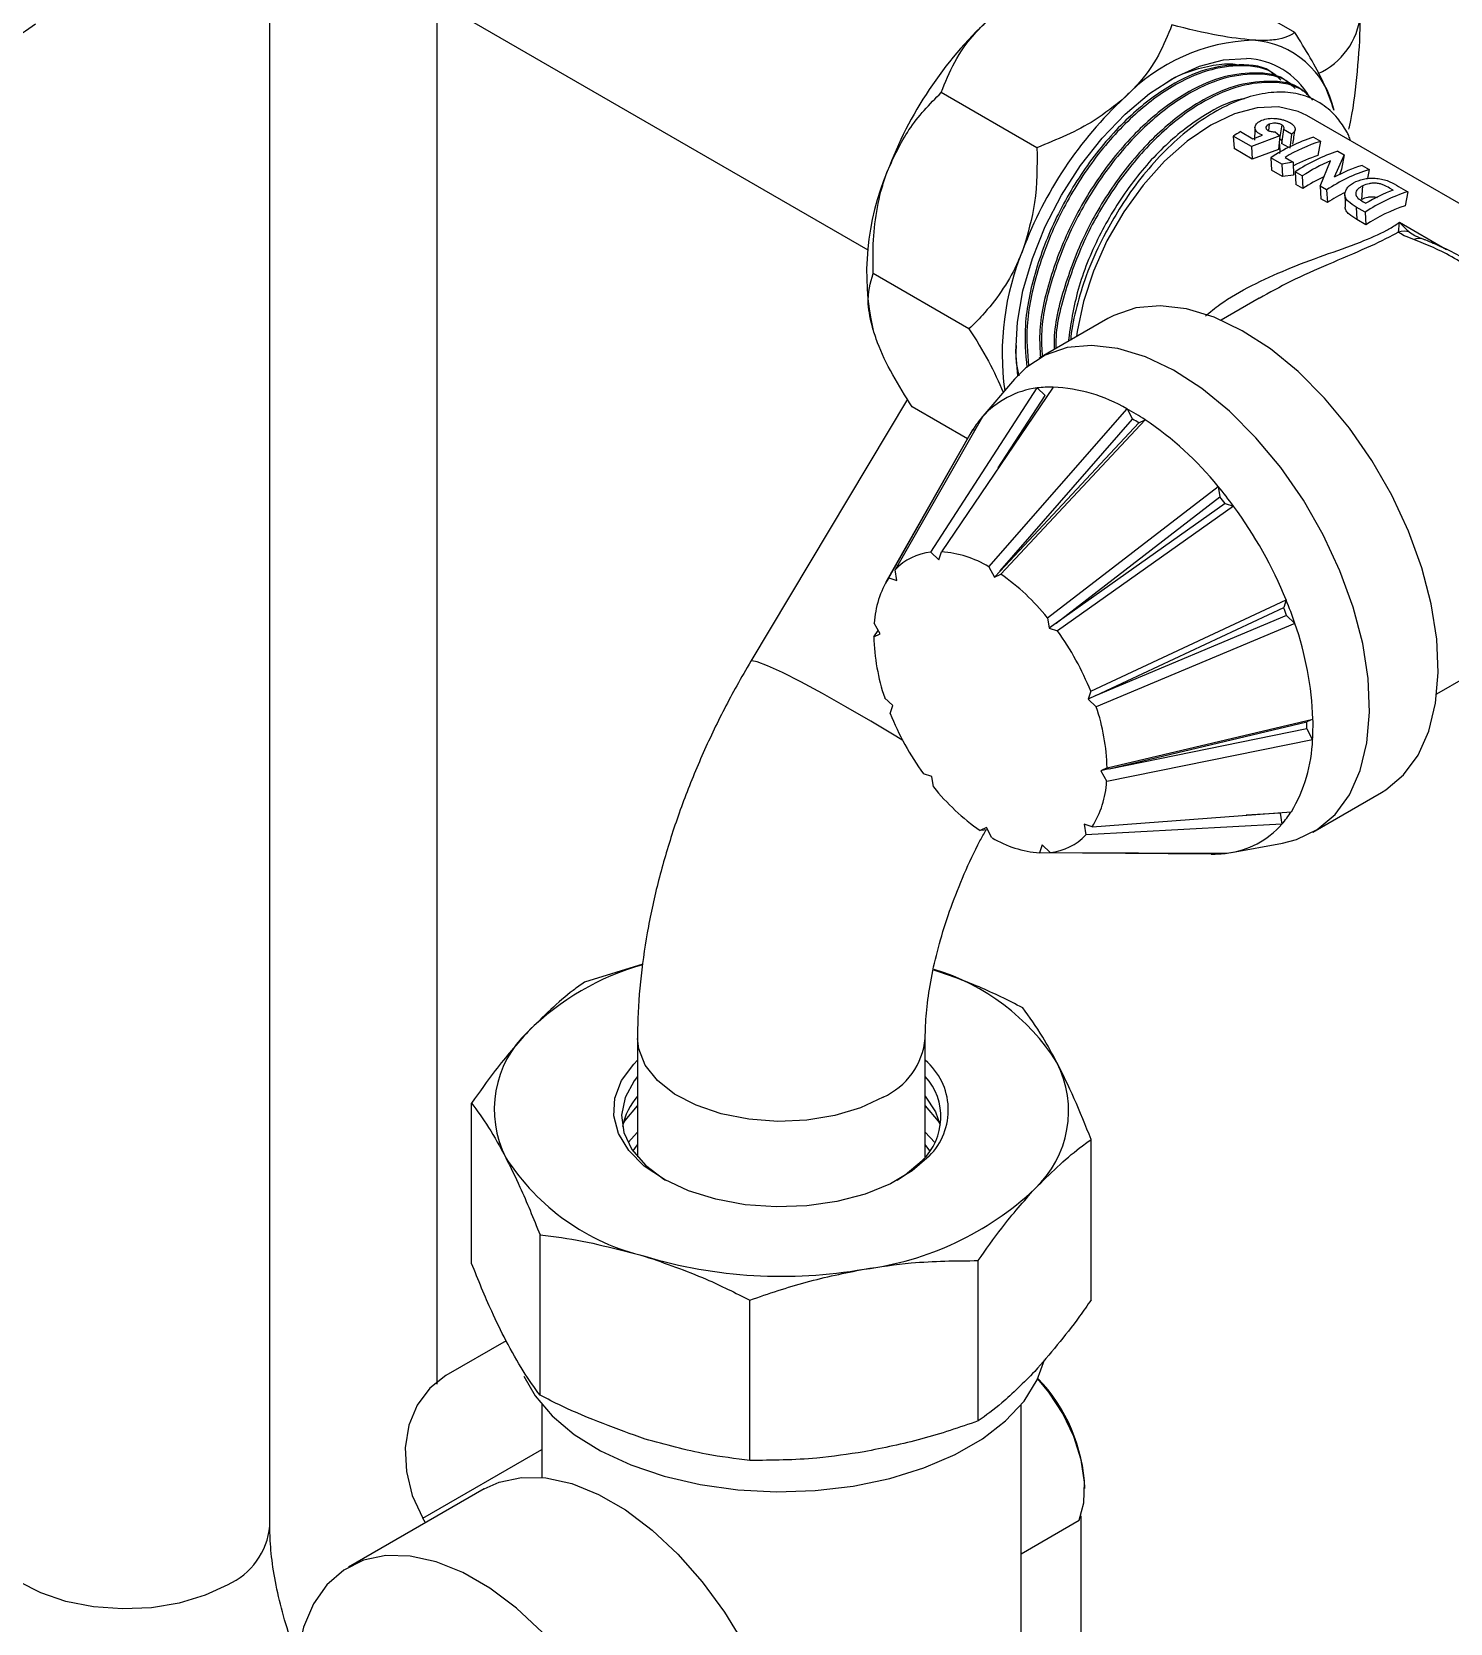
# Model space of a CAD drawing. Extents: x 150 to 4150, y 50 to 2920.
# Drawn here: x 3239.5 to 3461.4, y 1683.2 to 1932.2 of the extents above; entities that cross this region are included whole.
import ezdxf

# ---------------------------------------------------------------- set-up
doc = ezdxf.new("R2010")
doc.units = 0
doc.header["$LTSCALE"] = 10
doc.linetypes.add('SLD-KATı', pattern=[0])
doc.layers.get('0').update_dxf_attribs({"linetype": 'CONTINUOUS'})

msp = doc.modelspace()

# ---------------------------------------------------------------- linework, layer by layer
at = {"color": 7, "linetype": 'SLD-KATı'}
for p, q in [((3437.07, 1932.11), (3422.1, 1940.75)), ((3299.38, 1939.05), (3370.29, 1898.11)), ((3276.74, 1698.42), (3276.74, 1934.79)), ((3434.14, 1925.39), (3433.86, 1925.55)), ((3396.74, 1914.07), (3381.77, 1922.71)), ((3436.39, 1924.1), (3436.11, 1924.26)), ((3438.63, 1922.8), (3438.35, 1922.96)), ((3433.07, 1917.74), (3432.96, 1916.74)), ((3435.04, 1917.64), (3434.71, 1915.45)), ((3481.41, 1894.58), (3438.94, 1919.1)), ((3430.28, 1914.26), (3427.46, 1915.89)), ((3427.46, 1915.89), (3427.57, 1913.92)), ((3428.58, 1916.58), (3430.52, 1915.46)), ((3434.72, 1915.91), (3430.28, 1914.26)), ((3430.52, 1915.46), (3432.02, 1916.04)), ((3432.02, 1916.04), (3431.58, 1916.22)), ((3434.02, 1916.56), (3434.72, 1915.91)), ((3434.72, 1915.91), (3434.55, 1913.78)), ((3435.29, 1916.93), (3435.02, 1914.75)), ((3436.12, 1914.12), (3435.02, 1914.75)), ((3436.56, 1916.2), (3435.29, 1916.93)), ((3436.56, 1916.2), (3436.29, 1914.02)), ((3439.99, 1915.71), (3441.1, 1915.07)), ((3441.1, 1915.07), (3440.7, 1912.85)), ((3430.39, 1912.29), (3427.57, 1913.92)), ((3430.28, 1914.26), (3430.39, 1912.29)), ((3434.55, 1913.78), (3430.39, 1912.29)), ((3435.05, 1911.51), (3433.33, 1912.5)), ((3433.33, 1912.5), (3433.44, 1910.53)), ((3435.56, 1912.55), (3436.83, 1911.82)), ((3444.8, 1912.93), (3443.25, 1909.47)), ((3443.8, 1913.51), (3444.8, 1912.93)), ((3444.8, 1912.93), (3444.4, 1910.71)), ((3435.16, 1909.54), (3433.44, 1910.53)), ((3436.83, 1911.82), (3435.05, 1911.51)), ((3435.05, 1911.51), (3435.16, 1909.54)), ((3436.85, 1909.79), (3435.16, 1909.54)), ((3436.83, 1911.82), (3436.85, 1909.79)), ((3438.25, 1909.66), (3437.14, 1910.3)), ((3437.14, 1910.3), (3437.25, 1908.33)), ((3441.06, 1908.04), (3442.65, 1912.04)), ((3444.4, 1910.71), (3444.08, 1909.82)), ((3447.6, 1911.31), (3448.71, 1910.67)), ((3448.71, 1910.67), (3448.46, 1909.26)), ((3438.36, 1907.69), (3437.25, 1908.33)), ((3438.25, 1909.66), (3438.36, 1907.69)), ((3442.06, 1907.46), (3441.06, 1908.04)), ((3441.06, 1908.04), (3441.17, 1906.07)), ((3442.06, 1907.46), (3442.17, 1905.49)), ((3447.55, 1905.99), (3447.7, 1908.11)), ((3452.45, 1907.43), (3451.87, 1907.76)), ((3453.32, 1908.01), (3454.74, 1907.19)), ((3442.17, 1905.49), (3441.17, 1906.07)), ((3448.09, 1903.98), (3446.69, 1904.79)), ((3446.69, 1904.79), (3446.8, 1902.82)), ((3447.75, 1905.61), (3448.18, 1905.37)), ((3454.74, 1907.19), (3454.34, 1904.97)), ((3448.2, 1902.01), (3446.8, 1902.82)), ((3448.09, 1903.98), (3448.2, 1902.01)), ((3386.11, 1885.73), (3371.14, 1894.38)), ((3431.49, 1890.52), (3425.54, 1887.09)), ((3407.84, 1887.33), (3397.11, 1881.14)), ((3393.22, 1877.86), (3387.98, 1871.68)), ((3380.14, 1850.79), (3396.79, 1876.48)), ((3399.28, 1876.62), (3381.79, 1850.84)), ((3390.69, 1863.96), (3398.03, 1875.31)), ((3396.79, 1876.48), (3398.03, 1875.31)), ((3376.5, 1874.71), (3351.98, 1833.72)), ((3385.87, 1868.52), (3377.22, 1873.51)), ((3389.23, 1848.5), (3410.83, 1873.21)), ((3410.83, 1873.21), (3411.7, 1871.6)), ((3373.55, 1846.78), (3386.73, 1869.99)), ((3388.2, 1871.94), (3374.55, 1848.03)), ((3386.73, 1869.99), (3386.26, 1869.21)), ((3386.73, 1869.99), (3387.03, 1869.89)), ((3390.98, 1847.84), (3411.7, 1871.6)), ((3412.66, 1871.03), (3391, 1847.83)), ((3413.66, 1871.51), (3391.1, 1847.34)), ((3412.66, 1871.03), (3413.66, 1871.51)), ((3386.26, 1869.21), (3373.11, 1846.07)), ((3398.39, 1840.53), (3425.08, 1861.07)), ((3425.08, 1861.07), (3425.36, 1859.45)), ((3399.73, 1839.69), (3425.36, 1859.45)), ((3426.17, 1858.41), (3399.75, 1839.67)), ((3427.5, 1857.98), (3399.97, 1838.47)), ((3426.17, 1858.41), (3427.5, 1857.98)), ((3380.14, 1850.79), (3381.39, 1849.61)), ((3381.39, 1849.61), (3381.79, 1850.84)), ((3374.83, 1846.36), (3374.55, 1848.03)), ((3389.23, 1848.5), (3390.11, 1846.87)), ((3390.99, 1847.83), (3390.11, 1846.87)), ((3390.99, 1847.83), (3390.98, 1847.84)), ((3391, 1847.83), (3390.99, 1847.83)), ((3373.55, 1846.78), (3374.83, 1846.36)), ((3390.11, 1846.87), (3391.1, 1847.34)), ((3405.15, 1829.02), (3435.73, 1843.31)), ((3435.73, 1843.31), (3435.34, 1842.11)), ((3398.39, 1840.53), (3398.67, 1838.89)), ((3405.97, 1828.36), (3435.34, 1842.11)), ((3435.79, 1840.88), (3405.98, 1828.34)), ((3435.79, 1840.88), (3437.09, 1839.65)), ((3371.23, 1837.55), (3371.9, 1838.55)), ((3371.23, 1837.55), (3372.2, 1838.01)), ((3372.2, 1838.01), (3371.3, 1839.66)), ((3399.74, 1839.68), (3398.67, 1838.89)), ((3398.67, 1838.89), (3399.97, 1838.47)), ((3399.74, 1839.68), (3399.73, 1839.69)), ((3399.75, 1839.67), (3399.74, 1839.68)), ((3437.09, 1839.65), (3406.03, 1826.6)), ((3459.29, 1828.63), (3463.82, 1831.24)), ((3374.19, 1826.78), (3372.92, 1827.98)), ((3405.15, 1829.02), (3404.75, 1827.8)), ((3405.97, 1828.35), (3404.75, 1827.8)), ((3404.75, 1827.8), (3406.03, 1826.6)), ((3405.97, 1828.35), (3405.97, 1828.36)), ((3405.98, 1828.34), (3405.97, 1828.35)), ((3373.79, 1825.57), (3374.19, 1826.78)), ((3407.72, 1817.04), (3439.92, 1824.68)), ((3408.02, 1816.88), (3438.96, 1824.22)), ((3438.94, 1823.14), (3408.02, 1816.86)), ((3438.94, 1823.14), (3439.86, 1821.44)), ((3439.92, 1824.68), (3438.96, 1824.22)), ((3439.86, 1821.44), (3407.65, 1814.92)), ((3380.28, 1815.69), (3378.97, 1816.12)), ((3380.56, 1814.05), (3380.28, 1815.69)), ((3407.72, 1817.04), (3406.75, 1816.58)), ((3408.01, 1816.87), (3406.75, 1816.58)), ((3406.75, 1816.58), (3407.65, 1814.92)), ((3408.01, 1816.87), (3408.02, 1816.88)), ((3408.02, 1816.86), (3408.01, 1816.87)), ((3439.92, 1806.98), (3450.65, 1813.18)), ((3405.39, 1807.81), (3436.53, 1810.18)), ((3388.83, 1807.71), (3387.84, 1807.25)), ((3389.71, 1806.08), (3388.83, 1807.71)), ((3405.39, 1807.81), (3404.11, 1808.22)), ((3404.11, 1808.22), (3404.4, 1806.55)), ((3435.06, 1808.23), (3404.4, 1806.55)), ((3434.77, 1809.93), (3429.47, 1809.64)), ((3434.77, 1809.93), (3435.06, 1808.23)), ((3389.04, 1807.32), (3387.84, 1807.25)), ((3427.17, 1803.8), (3435.14, 1805.25)), ((3397.55, 1804.98), (3397.15, 1803.75)), ((3423.98, 1803.55), (3397.15, 1803.75)), ((3398.8, 1803.8), (3397.55, 1804.98)), ((3398.8, 1803.8), (3426.47, 1803.69)), ((3424.03, 1803.7), (3423.98, 1803.55)), ((3335.09, 1786.35), (3325.99, 1783.53)), ((3334.27, 1774.71), (3334.27, 1756.17)), ((3379.27, 1756.17), (3379.27, 1774.71)), ((3308.31, 1739.5), (3308.31, 1764.58)), ((3332.78, 1758.41), (3334.27, 1760.06)), ((3379.27, 1760.06), (3380.76, 1758.41)), ((3379.98, 1757.11), (3379.27, 1758.12)), ((3405.23, 1733.81), (3405.23, 1758.89)), ((3319.02, 1718.88), (3319.02, 1743.97)), ((3387.55, 1714.86), (3387.55, 1739.94)), ((3351.84, 1708.68), (3351.84, 1733.76)), ((3313.7, 1727.38), (3304.29, 1721.95)), ((3319.27, 1717.42), (3319.27, 1706.02)), ((3394.27, 1535.33), (3394.27, 1717.42)), ((3310.25, 1704.23), (3289.04, 1691.98)), ((3301.08, 1698.93), (3300.67, 1699.65)), ((3394.27, 1694.09), (3403.35, 1699.34)), ((3403.61, 1700.02), (3403.61, 1566.31))]:
    msp.add_line(p, q, dxfattribs=at)
at = {"color": 8, "linetype": 'SLD-KATı'}
for p, q in [((3302.85, 1937.04), (3302.85, 1720.62)), ((3453.44, 1902.4), (3460.81, 1898.14)), ((3455.03, 1900.84), (3455.86, 1900.32)), ((3300.67, 1699.65), (3319.27, 1710.39))]:
    msp.add_line(p, q, dxfattribs=at)
at = {"color": 7, "linetype": 'SLD-KATı', "flags": 128}
for points in [[(3393.75, 1878.45), (3393.45, 1882.13), (3393.7, 1886.78), (3394.56, 1891.69), (3396.03, 1896.72), (3398.05, 1901.75), (3400.59, 1906.66), (3403.58, 1911.3), (3406.93, 1915.56), (3410.56, 1919.34), (3414.37, 1922.53), (3418.28, 1925.05), (3422.17, 1926.84), (3425.95, 1927.84), (3429.51, 1928.04)], [(3438.94, 1919.1), (3437.58, 1919.75), (3434.55, 1920.45), (3431.2, 1920.32), (3427.63, 1919.37), (3423.94, 1917.61), (3420.26, 1915.11), (3416.69, 1911.95), (3413.34, 1908.21), (3410.31, 1904.01), (3407.69, 1899.48), (3405.57, 1894.76), (3404.01, 1889.99), (3403.05, 1885.31), (3402.95, 1884.51)], [(3428.85, 1885.44), (3424.44, 1887.54), (3420.14, 1888.85), (3416.04, 1889.33), (3412.21, 1888.99), (3408.75, 1887.81), (3407.84, 1887.33)], [(3450.65, 1813.18), (3451.32, 1813.59), (3454.1, 1815.95), (3456.35, 1819.04), (3458.02, 1822.79), (3459.09, 1827.14), (3459.51, 1831.97), (3459.29, 1837.19), (3458.43, 1842.7), (3456.95, 1848.36), (3454.88, 1854.06), (3452.26, 1859.69), (3449.15, 1865.11), (3445.61, 1870.21), (3441.73, 1874.89), (3437.58, 1879.05), (3433.26, 1882.59), (3428.85, 1885.44)], [(3418.11, 1879.25), (3413.71, 1881.35), (3409.41, 1882.65), (3405.3, 1883.14), (3401.48, 1882.79), (3398.02, 1881.62), (3394.99, 1879.64), (3393.22, 1877.86)], [(3435.14, 1805.25), (3437.33, 1805.81), (3440.59, 1807.39), (3443.37, 1809.75), (3445.62, 1812.84), (3447.29, 1816.6), (3448.35, 1820.94), (3448.78, 1825.77), (3448.56, 1831), (3447.7, 1836.5), (3446.22, 1842.16), (3444.14, 1847.87), (3441.53, 1853.49), (3438.42, 1858.91), (3434.88, 1864.02), (3431, 1868.7), (3426.85, 1872.85), (3422.53, 1876.39), (3418.11, 1879.25)], [(3379.88, 1756.3), (3377.2, 1753.97), (3373.82, 1751.96), (3369.86, 1750.35), (3365.46, 1749.18), (3360.76, 1748.51), (3355.93, 1748.34), (3351.12, 1748.68), (3346.51, 1749.54), (3342.24, 1750.86), (3338.47, 1752.62), (3335.32, 1754.74), (3332.91, 1757.17), (3331.3, 1759.81), (3330.57, 1762.57), (3330.72, 1765.36), (3331.76, 1768.1), (3333.66, 1770.67), (3334.27, 1771.29)], [(3334.27, 1768.75), (3333.73, 1768.07), (3332.31, 1765.45), (3331.77, 1762.72), (3332.14, 1759.99), (3333.39, 1757.34), (3335.5, 1754.88), (3338.37, 1752.69), (3338.66, 1752.51)], [(3379.27, 1765.69), (3380.88, 1763.22), (3381.59, 1761.11)], [(3332, 1761.36), (3332.32, 1761.86), (3334.27, 1764.14)], [(3379.27, 1764.14), (3381.27, 1761.77), (3381.54, 1761.36)], [(3334.27, 1758.12), (3334.07, 1757.87), (3333.55, 1757.11)], [(3374.88, 1752.51), (3376.14, 1753.34), (3378.78, 1755.62)], [(3316.47, 1721.88), (3318.23, 1718.78), (3320.9, 1715.64), (3324.34, 1712.75), (3328.47, 1710.19), (3333.21, 1708), (3338.44, 1706.23), (3344.07, 1704.91), (3349.97, 1704.09), (3356.01, 1703.77), (3362.07, 1703.96), (3368.01, 1704.66), (3373.72, 1705.85), (3379.06, 1707.51), (3383.93, 1709.6), (3388.22, 1712.08), (3391.84, 1714.89), (3394.72, 1717.97), (3396.78, 1721.27), (3397.92, 1724.4)], [(3304.29, 1721.95), (3301.76, 1719.98), (3299.79, 1717.35), (3298.49, 1714.19), (3297.91, 1710.66), (3298.1, 1706.94), (3299.03, 1703.2), (3300.67, 1699.65)], [(3403.35, 1699.34), (3404.09, 1702.06), (3404.19, 1705.27), (3403.65, 1708.79), (3402.49, 1712.44), (3400.77, 1716.03), (3398.59, 1719.38), (3396.87, 1721.45)], [(3310.25, 1704.23), (3312.62, 1705.3), (3316.11, 1706.03), (3319.92, 1705.95), (3323.96, 1705.06), (3328.14, 1703.37), (3332.37, 1700.93), (3336.55, 1697.79), (3340.58, 1694.02), (3344.39, 1689.71), (3347.89, 1684.94), (3350.99, 1679.83), (3353.62, 1674.49), (3355.73, 1669.04), (3357.28, 1663.61), (3358.22, 1658.31), (3358.54, 1653.26)], [(3337.32, 1641.01), (3337.01, 1646.06), (3336.07, 1651.36), (3334.52, 1656.8), (3332.41, 1662.25), (3329.77, 1667.58), (3326.67, 1672.69), (3323.18, 1677.46), (3319.37, 1681.78), (3315.33, 1685.55), (3311.15, 1688.69), (3306.92, 1691.13), (3302.74, 1692.81), (3298.7, 1693.71), (3294.9, 1693.79), (3291.4, 1693.05), (3288.3, 1691.52), (3285.67, 1689.23), (3283.55, 1686.22), (3282.01, 1682.57), (3281.07, 1678.35), (3280.75, 1673.67)]]:
    msp.add_lwpolyline(points, dxfattribs=at)
at = {"color": 8, "linetype": 'SLD-KATı', "flags": 128}
for points in [[(3375.75, 1821.32), (3374.65, 1822), (3370.75, 1824.34), (3366.87, 1826.6), (3363.17, 1828.67), (3359.81, 1830.48), (3356.92, 1831.95), (3354.61, 1833.01), (3352.99, 1833.64), (3352.12, 1833.79), (3351.98, 1833.72)], [(3372.68, 1765.53), (3369.15, 1763.87), (3365.11, 1762.65), (3360.74, 1761.93), (3356.2, 1761.73), (3351.68, 1762.06), (3347.37, 1762.91), (3343.45, 1764.24), (3340.07, 1766), (3337.38, 1768.12), (3335.48, 1770.51), (3334.45, 1773.07), (3334.27, 1774.71)], [(3270.15, 1689.24), (3266.62, 1687.58), (3262.58, 1686.36), (3258.21, 1685.64), (3253.67, 1685.44), (3249.15, 1685.77), (3244.84, 1686.62), (3240.92, 1687.95), (3237.54, 1689.71), (3234.85, 1691.83), (3232.95, 1694.22), (3231.92, 1696.78), (3231.74, 1698.42)]]:
    msp.add_lwpolyline(points, dxfattribs=at)
at = {"color": 8, "linetype": 'SLD-KATı'}
for centre, radius, start, end in [((3436.12, 1935.93), 11.26, 294.1971, 354.4827), ((3456.51, 1898.13), 1.75, 68.1438, 116.9889), ((3368.06, 1775.79), 11.26, 294.1997, 354.4537), ((3265.53, 1699.5), 11.26, 294.1971, 354.4827)]:
    msp.add_arc(centre, radius, start, end, dxfattribs=at)
at = {"color": 7, "linetype": 'SLD-KATı'}
for centre, radius, start, end in [((3431.66, 1888.6), 62.25, 133.0062, 159.5508), ((3431.57, 1901.62), 29.29, 91.9402, 136.2482), ((3429.55, 1916.93), 14, 12.1353, 85.7737), ((3428.92, 1916), 12.06, 30.1773, 87.1584), ((3452.87, 1876.35), 62.25, 133.0062, 159.5508), ((3445.16, 1888.7), 32.44, 120.7376, 123.0595), ((3448.22, 1890.11), 26.89, 107.8298, 123.623), ((3448.94, 1890.41), 25.87, 107.6424, 121.1475), ((3447.67, 1890.8), 23.12, 107.5355, 117.8957), ((3452.03, 1887.91), 26.89, 107.8298, 123.623), ((3410.56, 1894.5), 40.46, 156.9478, 192.4992), ((3454.23, 1885.31), 29.12, 113.426, 123.2787), ((3456.95, 1885.07), 26.89, 107.8298, 123.623), ((3455.05, 1887.65), 24.8, 107.472, 118.4066), ((3453.55, 1884.46), 27.76, 115.4598, 123.1816), ((3461.96, 1882.24), 26.92, 110.6691, 120.7837), ((3457.53, 1881.99), 28.07, 116.6261, 123.1616), ((3462.98, 1881.59), 26.89, 107.8298, 123.623), ((3461.94, 1881.34), 24.82, 107.8298, 123.623), ((3454.14, 1898.5), 2.51, 69.3277, 109.655), ((3433.66, 1881.81), 42.36, 157.3868, 187.8119), ((3398.48, 1862.88), 13.7, 97.0834, 138.6062), ((3398.97, 1860.01), 16.61, 88.9249, 97.519), ((3398.06, 1851.19), 25.46, 59.8996, 87.2627), ((3392.16, 1839.02), 38.95, 56.5002, 61.3668), ((3399.95, 1861.55), 15.68, 138.5113, 147.4396), ((3392.86, 1839.14), 37.54, 58.1658, 59.8626), ((3383.68, 1827.23), 53.48, 39.2634, 55.893), ((3374.81, 1819.24), 65.4, 36.3208, 39.7655), ((3376.09, 1819.97), 63.13, 37.5004, 38.7001), ((3372.16, 1817.31), 68.68, 22.2473, 36.3116), ((3381.01, 1841.97), 8.86, 95.6256, 136.8433), ((3380.59, 1834.01), 16.87, 59.1869, 85.8969), ((3386.12, 1838.88), 14.84, 147.8711, 176.9866), ((3371.06, 1818.59), 35.04, 38.7657, 55.1256), ((3376.53, 1819.15), 63.93, 18.6999, 22.1972), ((3377.66, 1819.84), 61.82, 19.8982, 21.1148), ((3403.61, 1838.35), 32.39, 181.4124, 198.6561), ((3364.05, 1812.62), 44.25, 21.7446, 35.738), ((3388.82, 1822.78), 51.13, 2.1248, 19.2622), ((3414.89, 1841.96), 44.25, 201.7446, 215.738), ((3375.33, 1816.24), 32.39, 1.4124, 18.6561), ((3403.61, 1824.3), 35.35, 358.1085, 359.8746), ((3403.43, 1823.76), 36.5, 356.3663, 1.4486), ((3416.22, 1822.3), 23.66, 329.1687, 357.9155), ((3407.88, 1835.99), 35.04, 218.7657, 235.1256), ((3392.82, 1815.7), 14.84, 327.8711, 356.9866), ((3423.31, 1818.62), 15.68, 318.5113, 327.4396), ((3424.78, 1817.29), 13.7, 277.0834, 318.6062), ((3398.36, 1820.58), 16.87, 239.1869, 265.8969), ((3397.94, 1812.61), 8.86, 275.6256, 316.8433), ((3424.3, 1820.16), 16.61, 268.9249, 277.519), ((3346.52, 1745.98), 41.86, 105.9278, 134.5622), ((3370.68, 1752.37), 34.6, 32.4738, 73.2516), ((3328.55, 1763.6), 16.7, 133.0408, 206.9734), ((3372.7, 1763.51), 10.18, 314.8698, 49.7963), ((3384.99, 1763.37), 16.7, 313.0408, 26.9734), ((3372.29, 1762.44), 9.42, 313.5958, 42.1337), ((3342.21, 1758.79), 10.52, 139.0174, 168.2574), ((3343.72, 1775.39), 35.75, 212.803, 256.598), ((3363.64, 1786.09), 47.88, 277.2611, 313.1507), ((3356.83, 1812.37), 74.88, 253.39, 279.8889), ((3377.87, 1703.24), 26.38, 2.2555, 43.8399)]:
    msp.add_arc(centre, radius, start, end, dxfattribs=at)
for points, knots in [([(3445.55, 1916.97), (3445.58, 1917.1), (3446.2, 1919.81), (3446.84, 1925.09), (3447.3, 1930.91), (3447.32, 1934.13), (3447.33, 1934.85)], [0, 0, 0, 0, 0.020506, 0.446795, 0.877224, 1, 1, 1, 1]), ([(3228.35, 1925.36), (3229.56, 1926.19), (3233.4, 1928.85), (3237.36, 1931.56), (3240.07, 1933.43)], [0, 0, 0, 0, 0.314569, 1, 1, 1, 1]), ([(3381.77, 1922.71), (3382.4, 1924.3), (3383.69, 1927.53), (3386.38, 1931.38), (3388.52, 1933.45), (3389.2, 1934.12)], [0, 0, 0, 0, 0.396747, 0.806752, 1, 1, 1, 1]), ([(3417.85, 1933.28), (3417.21, 1931.69), (3415.93, 1928.46), (3413.24, 1924.61), (3411.1, 1922.54), (3410.41, 1921.87)], [0, 0, 0, 0, 0.396747, 0.806752, 1, 1, 1, 1]), ([(3430.58, 1930.89), (3428.83, 1931.08), (3425.13, 1931.47), (3420.36, 1932.65), (3417.85, 1933.28)], [0, 0, 0, 0, 0.472492, 1, 1, 1, 1]), ([(3437.07, 1932.11), (3436.83, 1931.93), (3436.2, 1931.5), (3434.68, 1931.01), (3432.68, 1930.8), (3431.11, 1930.87), (3430.58, 1930.89)], [0, 0, 0, 0, 0.205614, 0.517012, 0.836167, 1, 1, 1, 1]), ([(3443.24, 1919.87), (3442.73, 1921.33), (3441.4, 1925.14), (3438.73, 1929.45), (3437.07, 1932.11)], [0, 0, 0, 0, 0.381419, 1, 1, 1, 1]), ([(3416.67, 1924.07), (3416.88, 1924.21), (3418.36, 1925.19), (3421.14, 1926.28), (3424.76, 1927.12), (3427.18, 1927.31), (3428.21, 1927.02), (3428.24, 1927.01)], [0, 0, 0, 0, 0.05267, 0.362601, 0.681652, 0.98945, 1, 1, 1, 1]), ([(3433.84, 1925.52), (3433.79, 1925.56), (3432.43, 1926.87), (3428.7, 1927.24), (3423.22, 1926.58), (3417.25, 1923.84), (3410.94, 1919.03), (3404.85, 1912.05), (3399.81, 1903.78), (3396.33, 1894.95), (3394.58, 1886.52), (3394.97, 1881.83), (3395.15, 1879.69)], [0, 0, 0, 0, 0.003883, 0.120241, 0.219204, 0.316372, 0.432589, 0.550555, 0.665912, 0.783139, 0.900684, 1, 1, 1, 1]), ([(3434.89, 1924.62), (3434.6, 1924.92), (3433.02, 1926.55), (3429.01, 1927.12), (3423.5, 1926.41), (3417.53, 1923.69), (3411.22, 1918.86), (3405.13, 1911.89), (3400.09, 1903.62), (3396.62, 1894.79), (3394.88, 1886.52), (3395.25, 1881.97), (3395.42, 1879.97)], [0, 0, 0, 0, 0.026072, 0.140598, 0.238004, 0.333643, 0.448031, 0.56414, 0.677682, 0.793064, 0.908759, 1, 1, 1, 1]), ([(3436.08, 1924.22), (3436.04, 1924.26), (3434.67, 1925.57), (3430.94, 1925.95), (3425.47, 1925.28), (3419.49, 1922.55), (3413.18, 1917.73), (3407.1, 1910.76), (3402.05, 1902.48), (3398.61, 1893.67), (3396.95, 1886.26), (3397.22, 1882.47), (3397.3, 1881.25)], [0, 0, 0, 0, 0.004057, 0.125636, 0.22904, 0.330568, 0.452, 0.575259, 0.695792, 0.818279, 0.941098, 1, 1, 1, 1]), ([(3437.13, 1923.33), (3436.84, 1923.63), (3435.26, 1925.25), (3431.25, 1925.83), (3425.74, 1925.11), (3419.78, 1922.39), (3413.46, 1917.57), (3407.38, 1910.6), (3402.32, 1902.32), (3398.9, 1893.51), (3397.25, 1886.21), (3397.5, 1882.53), (3397.57, 1881.4)], [0, 0, 0, 0, 0.027171, 0.146527, 0.24804, 0.347712, 0.466923, 0.587929, 0.706258, 0.826506, 0.947079, 1, 1, 1, 1]), ([(3373.33, 1910.35), (3374.37, 1912.61), (3376.56, 1917.4), (3379.97, 1920.88), (3381.77, 1922.71)], [0, 0, 0, 0, 0.472492, 1, 1, 1, 1]), ([(3438.33, 1922.93), (3438.28, 1922.97), (3436.92, 1924.28), (3433.19, 1924.65), (3427.71, 1923.99), (3421.74, 1921.25), (3415.43, 1916.43), (3409.35, 1909.46), (3404.28, 1901.18), (3400.91, 1892.4), (3399.3, 1885.88), (3399.44, 1882.89), (3399.46, 1882.49)], [0, 0, 0, 0, 0.004226, 0.130866, 0.238574, 0.344328, 0.470815, 0.599205, 0.724755, 0.852341, 0.980273, 1, 1, 1, 1]), ([(3439.9, 1921.53), (3439.45, 1922.02), (3437.72, 1923.85), (3433.51, 1924.55), (3427.98, 1923.81), (3422.02, 1921.1), (3415.71, 1916.27), (3409.63, 1909.3), (3404.56, 1901.02), (3401.2, 1892.24), (3399.59, 1885.83), (3399.72, 1882.94), (3399.73, 1882.65)], [0, 0, 0, 0, 0.043943, 0.16617, 0.270125, 0.372195, 0.494274, 0.618191, 0.739367, 0.862508, 0.985982, 1, 1, 1, 1]), ([(3445.23, 1916.55), (3444.76, 1917.3), (3443.68, 1919.01), (3441.41, 1920.99), (3438.52, 1922.37), (3435.17, 1922.9), (3431.58, 1922.55), (3427.76, 1921.36), (3423.91, 1919.39), (3420.04, 1916.65), (3416.36, 1913.28), (3412.92, 1909.33), (3410.02, 1905.27), (3408.43, 1902.44), (3407.73, 1901.19)], [0, 0, 0, 0, 0.066811, 0.153467, 0.242641, 0.328936, 0.417812, 0.502855, 0.590364, 0.675406, 0.763028, 0.846269, 0.931924, 1, 1, 1, 1]), ([(3410.41, 1921.87), (3408.9, 1920.64), (3404.93, 1917.42), (3399.87, 1915.35), (3396.74, 1914.07)], [0, 0, 0, 0, 0.381419, 1, 1, 1, 1]), ([(3429.23, 1921.7), (3428.92, 1921.66), (3426.99, 1921.41), (3422.72, 1919.18), (3416.77, 1914.74), (3410.99, 1908.08), (3406.25, 1900.27), (3402.83, 1891.84), (3402.03, 1886.44), (3401.63, 1883.74)], [0, 0, 0, 0, 0.026705, 0.165721, 0.331989, 0.50076, 0.665797, 0.833511, 1, 1, 1, 1]), ([(3430.85, 1917.28), (3430.84, 1916.94), (3430.8, 1916.25), (3430.76, 1915.57), (3430.75, 1915.23)], [0, 0, 0, 0, 0.500005, 1, 1, 1, 1]), ([(3431.58, 1916.22), (3431.45, 1916.3), (3431.21, 1916.46), (3430.96, 1916.75), (3430.84, 1917.05), (3430.85, 1917.47), (3431.14, 1917.97), (3431.66, 1918.23), (3431.92, 1918.36)], [0, 0, 0, 0, 0.1199771, 0.2407146, 0.3609041, 0.4878202, 0.7413856, 1, 1, 1, 1]), ([(3431.92, 1918.36), (3432.24, 1918.47), (3432.87, 1918.68), (3433.91, 1918.68), (3434.72, 1918.56), (3435.3, 1918.42), (3435.75, 1918.26), (3436.06, 1918.12), (3436.2, 1918.04), (3436.28, 1918)], [0, 0, 0, 0, 0.25852, 0.511765, 0.639285, 0.758758, 0.87969, 0.939877, 1, 1, 1, 1]), ([(3433.07, 1917.74), (3432.95, 1917.68), (3432.71, 1917.56), (3432.56, 1917.34), (3432.55, 1917.16), (3432.59, 1917.02), (3432.69, 1916.89), (3432.81, 1916.82), (3432.86, 1916.78)], [0, 0, 0, 0, 0.258336, 0.512084, 0.639302, 0.759586, 0.881508, 1, 1, 1, 1]), ([(3435.04, 1917.64), (3434.97, 1917.68), (3434.84, 1917.75), (3434.59, 1917.83), (3434.32, 1917.88), (3433.95, 1917.91), (3433.49, 1917.89), (3433.21, 1917.79), (3433.07, 1917.74)], [0, 0, 0, 0, 0.119919, 0.240721, 0.363332, 0.488004, 0.741579, 1, 1, 1, 1]), ([(3435.29, 1916.93), (3435.33, 1916.99), (3435.41, 1917.1), (3435.4, 1917.29), (3435.3, 1917.45), (3435.16, 1917.56), (3435.08, 1917.62), (3435.04, 1917.64)], [0, 0, 0, 0, 0.257525, 0.509636, 0.756115, 0.878212, 1, 1, 1, 1]), ([(3436.28, 1918), (3436.5, 1917.85), (3436.94, 1917.56), (3437.2, 1917.07), (3437.09, 1916.59), (3436.74, 1916.33), (3436.56, 1916.2)], [0, 0, 0, 0, 0.241914, 0.487817, 0.74074, 1, 1, 1, 1]), ([(3432.86, 1916.78), (3432.94, 1916.74), (3433.1, 1916.67), (3433.5, 1916.58), (3433.81, 1916.57), (3434.02, 1916.56)], [0, 0, 0, 0, 0.245057, 0.493459, 1, 1, 1, 1]), ([(3434.63, 1914.74), (3434.67, 1914.47), (3434.74, 1913.97), (3434.72, 1913.42), (3434.71, 1913.17)], [0, 0, 0, 0, 0.54819, 1, 1, 1, 1]), ([(3435.02, 1914.75), (3435.03, 1914.78), (3435.07, 1914.84), (3435.11, 1914.95), (3435.09, 1915.1), (3434.96, 1915.29), (3434.8, 1915.4), (3434.71, 1915.45)], [0, 0, 0, 0, 0.1253, 0.25052, 0.50037, 0.750168, 1, 1, 1, 1]), ([(3436.77, 1914.63), (3436.83, 1915.01), (3436.95, 1915.76), (3437.07, 1916.51), (3437.14, 1916.88)], [0, 0, 0, 0, 0.499992, 1, 1, 1, 1]), ([(3445.77, 1915.16), (3445.7, 1915.41), (3445.56, 1915.92), (3445.34, 1916.34), (3445.23, 1916.55)], [0, 0, 0, 0, 0.508817, 1, 1, 1, 1]), ([(3396.74, 1914.07), (3396.77, 1911.18), (3396.82, 1905.71), (3395.28, 1900.54), (3394.55, 1898.1)], [0, 0, 0, 0, 0.5275076, 1, 1, 1, 1]), ([(3371.14, 1894.38), (3371.12, 1895.49), (3371.05, 1898.3), (3371.39, 1902.85), (3372.21, 1907.09), (3373.05, 1909.52), (3373.33, 1910.35)], [0, 0, 0, 0, 0.205614, 0.517012, 0.836167, 1, 1, 1, 1]), ([(3446.69, 1904.79), (3446.24, 1905.06), (3445.58, 1905.47), (3444.99, 1906.16), (3444.87, 1906.76), (3445.02, 1907.35), (3445.47, 1908.1), (3446.15, 1908.5), (3446.61, 1908.76)], [0, 0, 0, 0, 0.2409825, 0.362314, 0.4858973, 0.610931, 0.7409094, 1, 1, 1, 1]), ([(3447.7, 1908.11), (3447.41, 1907.95), (3446.98, 1907.7), (3446.66, 1907.26), (3446.62, 1907.02), (3446.6, 1906.9)], [0, 0, 0, 0, 0.504574, 0.754373, 1, 1, 1, 1]), ([(3446.61, 1908.76), (3447.13, 1908.96), (3447.91, 1909.25), (3449.17, 1909.33), (3450.14, 1909.27), (3451.1, 1909.08), (3452.21, 1908.65), (3452.88, 1908.27), (3453.32, 1908.01)], [0, 0, 0, 0, 0.25973, 0.389636, 0.514057, 0.637564, 0.758623, 1, 1, 1, 1]), ([(3451.87, 1907.76), (3451.59, 1907.92), (3451.17, 1908.16), (3450.47, 1908.41), (3449.87, 1908.51), (3449.27, 1908.52), (3448.49, 1908.43), (3448.01, 1908.24), (3447.7, 1908.11)], [0, 0, 0, 0, 0.240963, 0.362082, 0.485401, 0.611787, 0.740361, 1, 1, 1, 1]), ([(3444.91, 1906.69), (3444.92, 1906.38), (3444.94, 1905.74), (3444.96, 1905.1), (3444.96, 1904.78)], [0, 0, 0, 0, 0.500132, 1, 1, 1, 1]), ([(3446.8, 1902.82), (3446.35, 1903.09), (3445.68, 1903.49), (3445.1, 1904.17), (3444.93, 1904.56), (3444.97, 1904.76), (3444.97, 1904.77)], [0, 0, 0, 0, 0.49458, 0.741643, 0.988465, 1, 1, 1, 1]), ([(3446.6, 1906.9), (3446.62, 1906.77), (3446.66, 1906.53), (3447.04, 1906.07), (3447.47, 1905.8), (3447.75, 1905.61)], [0, 0, 0, 0, 0.253974, 0.504141, 1, 1, 1, 1]), ([(3450, 1906.25), (3449.87, 1906.27), (3449.55, 1906.34), (3449.02, 1906.35), (3448.28, 1906.29), (3447.84, 1906.11), (3447.55, 1905.99)], [0, 0, 0, 0, 0.148147, 0.361258, 0.574541, 1, 1, 1, 1]), ([(3453.3, 1900.86), (3453.32, 1901.05), (3453.37, 1901.46), (3453.42, 1902.06), (3453.44, 1902.39), (3453.44, 1902.4)], [0, 0, 0, 0, 0.473807, 0.99354, 1, 1, 1, 1]), ([(3453.44, 1902.4), (3453.44, 1902.39), (3453.59, 1902.23), (3453.87, 1901.93), (3454.41, 1901.38), (3454.78, 1901.06), (3455.03, 1900.84)], [0, 0, 0, 0, 0.007507, 0.263538, 0.519061, 1, 1, 1, 1]), ([(3407.73, 1901.19), (3407.48, 1900.72), (3406.22, 1898.39), (3404.45, 1894.35), (3402.9, 1889.2), (3402.13, 1885.81), (3402.04, 1884.15), (3402.03, 1883.98)], [0, 0, 0, 0, 0.082921, 0.41623, 0.691873, 0.967515, 1, 1, 1, 1]), ([(3455.71, 1899.7), (3455.15, 1899.9), (3454.09, 1900.28), (3453.56, 1900.67), (3453.3, 1900.86)], [0, 0, 0, 0, 0.524076, 1, 1, 1, 1]), ([(3457.15, 1899.76), (3456.84, 1899.88), (3456.29, 1900.1), (3455.81, 1900.33), (3455.8, 1900.34), (3455.79, 1900.34)], [0, 0, 0, 0, 0.505622, 0.908633, 1, 1, 1, 1]), ([(3470.02, 1892.36), (3469.84, 1892.49), (3468.65, 1893.3), (3466.41, 1894.94), (3463.28, 1896.97), (3460.16, 1898.52), (3458.12, 1899.37), (3457.29, 1899.7), (3457.16, 1899.76)], [0, 0, 0, 0, 0.038896, 0.244659, 0.504447, 0.747659, 0.958225, 1, 1, 1, 1]), ([(3394.55, 1898.1), (3394.22, 1897.3), (3393.29, 1894.98), (3391.2, 1891.46), (3388.62, 1888.2), (3386.82, 1886.43), (3386.11, 1885.73)], [0, 0, 0, 0, 0.163832, 0.47463, 0.794388, 1, 1, 1, 1]), ([(3469.06, 1891.99), (3468.94, 1892.07), (3466.5, 1893.84), (3463.07, 1896.31), (3458.67, 1898.54), (3456.71, 1899.31), (3455.71, 1899.7)], [0, 0, 0, 0, 0.023076, 0.499396, 0.746777, 1, 1, 1, 1]), ([(3371.06, 1885.75), (3370.75, 1887.09), (3369.95, 1890.6), (3370.69, 1892.93), (3371.14, 1894.38)], [0, 0, 0, 0, 0.381419, 1, 1, 1, 1]), ([(3377.22, 1873.51), (3376.17, 1875.2), (3374.02, 1878.64), (3372.02, 1882.77), (3371.3, 1885.03), (3371.06, 1885.75)], [0, 0, 0, 0, 0.396747, 0.806752, 1, 1, 1, 1]), ([(3386.11, 1885.73), (3387.19, 1884.04), (3389.35, 1880.62), (3390.76, 1877.41), (3391.47, 1875.8)], [0, 0, 0, 0, 0.497582, 1, 1, 1, 1]), ([(3394, 1878.38), (3393.82, 1879.03), (3393.44, 1880.46), (3393.5, 1882.19), (3393.53, 1883.14)], [0, 0, 0, 0, 0.455434, 1, 1, 1, 1]), ([(3351.98, 1833.72), (3351.24, 1832.44), (3349.12, 1828.82), (3345.96, 1822.65), (3342.67, 1815.19), (3339.87, 1807.59), (3337.59, 1799.9), (3335.85, 1792.18), (3334.71, 1784.46), (3334.3, 1778.65), (3334.27, 1775.43), (3334.27, 1774.71)], [0, 0, 0, 0, 0.068415, 0.194519, 0.320808, 0.44746, 0.574741, 0.702915, 0.832211, 0.962761, 1, 1, 1, 1]), ([(3379.27, 1774.71), (3379.28, 1775.36), (3379.3, 1777.24), (3379.63, 1780.75), (3380.39, 1785.28), (3381.6, 1790.15), (3383.24, 1795.26), (3385.32, 1800.45), (3387.19, 1804.51), (3388.45, 1806.75), (3388.76, 1807.31)], [0, 0, 0, 0, 0.074685, 0.215061, 0.357709, 0.502958, 0.650396, 0.799505, 0.949729, 1, 1, 1, 1]), ([(3394.52, 1779.5), (3392.25, 1780.65), (3387.62, 1782.97), (3382.9, 1784.62), (3380.5, 1785.46)], [0, 0, 0, 0, 0.491237, 1, 1, 1, 1]), ([(3325.99, 1783.53), (3325.39, 1783.1), (3322.48, 1781.05), (3319.51, 1778.12), (3317.15, 1775.8)], [0, 0, 0, 0, 0.207716, 1, 1, 1, 1]), ([(3399.87, 1770.95), (3399.13, 1772.31), (3397.33, 1775.65), (3395.56, 1778.07), (3394.52, 1779.5)], [0, 0, 0, 0, 0.410402, 1, 1, 1, 1]), ([(3317.15, 1775.8), (3315.42, 1773.84), (3312.45, 1770.46), (3309.53, 1766.32), (3308.31, 1764.58)], [0, 0, 0, 0, 0.579953, 1, 1, 1, 1]), ([(3405.23, 1758.89), (3404.35, 1761.08), (3402.58, 1765.48), (3400.78, 1769.12), (3399.87, 1770.95)], [0, 0, 0, 0, 0.497167, 1, 1, 1, 1]), ([(3308.31, 1764.58), (3309.19, 1763.39), (3310.96, 1760.99), (3312.76, 1757.68), (3313.66, 1756.02)], [0, 0, 0, 0, 0.497167, 1, 1, 1, 1]), ([(3396.39, 1751.16), (3398.74, 1753.48), (3401.72, 1756.41), (3404.62, 1758.46), (3405.23, 1758.89)], [0, 0, 0, 0, 0.792284, 1, 1, 1, 1]), ([(3313.66, 1756.02), (3314.4, 1754.54), (3316.2, 1750.94), (3317.97, 1746.55), (3319.02, 1743.97)], [0, 0, 0, 0, 0.4104024, 1, 1, 1, 1]), ([(3387.55, 1739.94), (3388.77, 1741.68), (3391.69, 1745.83), (3394.66, 1749.2), (3396.39, 1751.16)], [0, 0, 0, 0, 0.420047, 1, 1, 1, 1]), ([(3319.02, 1743.97), (3320.14, 1743.84), (3325.53, 1743.23), (3331.05, 1741.77), (3335.43, 1740.61)], [0, 0, 0, 0, 0.2077162, 1, 1, 1, 1]), ([(3335.43, 1740.61), (3338.63, 1739.51), (3344.15, 1737.6), (3349.57, 1734.9), (3351.84, 1733.76)], [0, 0, 0, 0, 0.579953, 1, 1, 1, 1]), ([(3313.66, 1727.44), (3312.92, 1728.92), (3311.12, 1732.52), (3309.35, 1736.91), (3308.31, 1739.5)], [0, 0, 0, 0, 0.410402, 1, 1, 1, 1]), ([(3351.84, 1733.76), (3354.77, 1734.77), (3360.66, 1736.79), (3366.67, 1737.99), (3369.69, 1738.6)], [0, 0, 0, 0, 0.497167, 1, 1, 1, 1]), ([(3369.69, 1738.6), (3372.16, 1738.97), (3378.16, 1739.88), (3384.07, 1739.92), (3387.55, 1739.94)], [0, 0, 0, 0, 0.4104024, 1, 1, 1, 1]), ([(3405.23, 1733.81), (3404.62, 1732.94), (3401.72, 1728.76), (3398.74, 1725.32), (3396.39, 1722.59)], [0, 0, 0, 0, 0.2077162, 1, 1, 1, 1]), ([(3319.02, 1718.88), (3318.14, 1720.08), (3316.37, 1722.48), (3314.57, 1725.78), (3313.66, 1727.44)], [0, 0, 0, 0, 0.497167, 1, 1, 1, 1]), ([(3396.39, 1722.59), (3394.66, 1720.85), (3391.69, 1717.85), (3388.77, 1715.74), (3387.55, 1714.86)], [0, 0, 0, 0, 0.5799529, 1, 1, 1, 1]), ([(3335.43, 1712.03), (3331.05, 1713.6), (3325.53, 1715.57), (3320.14, 1718.31), (3319.02, 1718.88)], [0, 0, 0, 0, 0.792284, 1, 1, 1, 1]), ([(3387.55, 1714.86), (3384.62, 1713.85), (3378.72, 1711.83), (3372.71, 1710.63), (3369.69, 1710.02)], [0, 0, 0, 0, 0.497167, 1, 1, 1, 1]), ([(3351.84, 1708.68), (3349.57, 1708.96), (3344.15, 1709.62), (3338.63, 1711.15), (3335.43, 1712.03)], [0, 0, 0, 0, 0.4200471, 1, 1, 1, 1]), ([(3369.69, 1710.02), (3367.23, 1709.65), (3361.22, 1708.75), (3355.32, 1708.7), (3351.84, 1708.68)], [0, 0, 0, 0, 0.410402, 1, 1, 1, 1]), ([(3281.09, 1677.77), (3280.51, 1679.35), (3279.31, 1682.62), (3278.04, 1687.41), (3277.17, 1692), (3276.79, 1695.68), (3276.75, 1697.67), (3276.74, 1698.42)], [0, 0, 0, 0, 0.208723, 0.431594, 0.651525, 0.868022, 1, 1, 1, 1])]:
    msp.add_open_spline(points, degree=3, knots=knots, dxfattribs=at)
at = {"color": 8, "linetype": 'SLD-KATı'}
for points, knots in [([(3423.09, 1887.71), (3423.84, 1888.35), (3426.01, 1890.17), (3430.34, 1892.58), (3435.81, 1895.09), (3441.57, 1897.23), (3447.04, 1899.12), (3450.45, 1900.6), (3452.37, 1901.66), (3452.97, 1902.08), (3453.44, 1902.4)], [0, 0, 0, 0, 0.090603, 0.261713, 0.434188, 0.60995, 0.779557, 0.91654, 0.935053, 1, 1, 1, 1]), ([(3453.3, 1900.86), (3453.17, 1900.79), (3451.69, 1899.95), (3448.09, 1898.24), (3442.37, 1895.85), (3436.62, 1893.33), (3433.13, 1891.39), (3431.51, 1890.49)], [0, 0, 0, 0, 0.021116, 0.24747, 0.514773, 0.774305, 1, 1, 1, 1])]:
    msp.add_open_spline(points, degree=3, knots=knots, dxfattribs=at)

doc.saveas('drawing.dxf')
